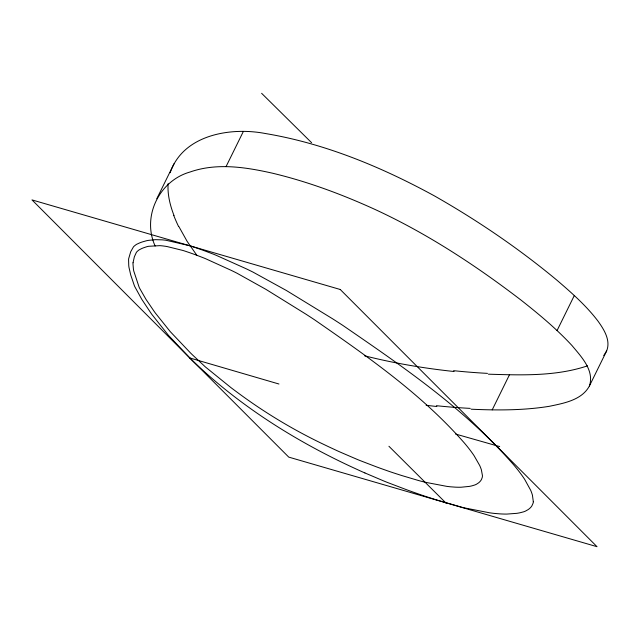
<?xml version="1.0" encoding="UTF-8"?>
<svg xmlns="http://www.w3.org/2000/svg" width="640" height="640" viewBox="0 0 640 640"><rect width="100%" height="100%" fill="white"/><g stroke="black" fill="none" stroke-linecap="round" stroke-linejoin="round"><path stroke-width="0.96" d="M168.112 183.672C167.384 194.584 170.104 205.408 174.008 215.512M533.32 501.752L532.44 495.216A265.376 65.096 26.2 0 0 530.712 490.336L524.656 479.344A313.72 76.96 26.2 0 0 519.288 471.792A294.752 72.304 26.2 0 0 513.016 464.088C464.48 408.656 402.976 366.728 342.672 325.296A302.4 74.184 26.2 0 0 332.664 318.832L286.408 290.504L252.976 272.096A82.008 20.12 26.2 0 0 246.136 268.752L216.536 255.448A50.064 12.28 26.2 0 0 213.28 254.12L203.688 250.504A161.944 39.728 26.2 0 0 197.496 248.304L191.576 246.32A39.344 9.648 26.2 0 0 189.32 245.632L165.968 240.256A108.096 26.512 26.2 0 0 162.216 239.848L155.352 239.672L148.704 240.336A152.576 37.432 26.2 0 0 146.376 240.776L142.208 241.968A364.928 89.52 26.2 0 0 139.784 242.856L136.888 244.176A126.088 30.928 26.2 0 0 135.816 244.84L134.336 246A137.136 33.64 26.2 0 0 133.432 246.912L130.72 251.72L128.664 258.696A118.128 28.976 26.2 0 0 128.584 259.784L128.744 265.432A236.304 57.968 26.2 0 0 128.992 267.432L130.704 274.912L134.24 285.32A133.464 32.744 26.2 0 0 134.824 286.704L141.72 299.216L150.256 312.08A166.008 40.72 26.2 0 0 151.96 314.536L168.52 335.432L191.16 359.344A263.168 64.56 26.2 0 0 194.048 362.144C238.256 404.224 290.336 437.688 345.296 463.936A243.376 59.704 26.2 0 0 350.856 466.56L360.704 471.096A99.648 24.448 26.2 0 0 364.912 472.952M170.176 172.72C183.048 134.784 230.424 126.848 265.136 133.48C324.808 143.416 381.52 166.992 434.384 195.872C477.632 220.48 518.968 248.608 557.216 280.448C571.808 292.976 586.384 305.816 598.056 321.2C604.032 329.56 610.888 340.392 606.64 350.968L589.408 385.984C581.776 400.176 563.84 403.232 549.472 406.28C523.616 410.488 497.264 410.376 471.16 409.208M589.408 385.984C594.632 370.424 581.144 356.576 572.024 345.584C556.504 328.816 538.88 314.16 520.968 300.056C475.192 265.024 426.616 233.168 374.152 209.048C341.408 194.16 307.512 181.56 272.496 173.2C245.632 167.152 216.648 162.616 189.992 172.032C159.136 180.736 141.728 216.68 155.136 246.008M156.8 198.744L174.032 163.728M226.048 166.624L243.28 131.608M492.2 409.872L509.432 374.856M557.064 330.576L574.296 295.56M606.64 350.968L603.752 355.568M587.488 365.856C555.72 376.504 521.448 375.168 488.392 374.184M454.12 371.512C423.904 368.312 393.88 363.184 364.416 355.76M436.888 406.528L426.136 405.304M455.544 434.032L499.696 446.592M189.704 357.936L278.952 384.016M364.912 472.952L383.128 480.704A89.312 21.912 26.2 0 0 387.392 482.44L406.048 489.528A243.768 59.8 26.2 0 0 412.2 491.76L420.576 494.712A176.752 43.36 26.2 0 0 426.192 496.608L435.056 499.464A129.464 31.76 26.2 0 0 437.632 500.256L462.072 507.32A82.04 20.128 26.2 0 0 464.608 507.928L489.432 512.776A136.712 33.536 26.2 0 0 494.608 513.44L499.936 513.88A180.872 44.368 26.2 0 0 506.84 514.08L516.776 513.336A244.064 59.872 26.2 0 0 520.024 512.76L523.488 511.864A138.52 33.984 26.2 0 0 525.632 511.024L528.088 509.632A199.032 48.824 26.2 0 0 530.032 508.08L530.432 507.696A166.416 40.824 26.2 0 0 531.936 505.768L533.048 503.264A125.784 30.856 26.2 0 0 533.32 501.752M261.624 93.312L311.6 142.712M388.928 446.272L446.304 503.368M197.032 255.552L187.104 241.312L178.832 226.488M470.256 408.384A208.928 57.744 9.9 0 1 436.376 405.696M487.488 373.368A208.928 57.744 9.9 0 1 453.6 370.68M178.56 226.464A601.096 230.504 10.7 0 1 173.776 215.496M133.048 262.752L133.008 263.128A105.784 25.952 26.2 0 0 133 264.112L133.432 269.2A213.024 52.256 26.2 0 0 133.752 270.992L139.064 287.016A121.592 29.832 26.2 0 0 139.624 288.256L146.024 299.416L153.808 310.864A152.656 37.448 26.2 0 0 155.36 313.048L170.24 331.608L190.344 352.784A243.288 59.68 26.2 0 0 192.888 355.264L205.32 366.88L230.912 387.592A371.728 91.184 26.2 0 0 238.232 393.04C265.12 412.92 293.904 430.192 324.088 444.576A204.992 50.288 26.2 0 0 328.848 446.856L337.288 450.784A82.944 20.344 26.2 0 0 340.88 452.384L356.44 459.08A73.536 18.04 26.2 0 0 360.08 460.584L375.976 466.68A202.136 49.584 26.2 0 0 382.488 469.048L388.328 471.12A144.952 35.56 26.2 0 0 393.984 473.032L400.624 475.176A105 25.76 26.2 0 0 402.808 475.848L417.552 480.232A96.84 23.752 26.2 0 0 421.296 481.264L423.504 481.824A66.648 16.352 26.2 0 0 425.648 482.336L446.552 486.32A112.408 27.576 26.2 0 0 450.888 486.832L455.344 487.152A150.552 36.928 26.2 0 0 461.096 487.224L469.32 486.4A207.248 50.84 26.2 0 0 471.984 485.832L474.824 484.968A119.192 29.24 26.2 0 0 476.56 484.176L478.528 482.888A173.632 42.592 26.2 0 0 480.064 481.464L480.376 481.104A146.392 35.912 26.2 0 0 481.528 479.344L482.224 477.48A113.032 27.728 26.2 0 0 482.456 475.704L481.384 469.84A241.168 59.16 26.2 0 0 479.68 465.464L474.064 455.664A279.368 68.528 26.2 0 0 464.28 442.912C421.488 393.992 367.576 356.576 314.52 319.784A271.424 66.584 26.2 0 0 305.856 314.12L265.88 289.328L237.096 273.272A69.536 17.056 26.2 0 0 231.232 270.36L205.912 258.848A41.24 10.12 26.2 0 0 203.128 257.696L196.04 254.984A130.672 32.056 26.2 0 0 189.696 252.712L184.664 251.008A31.904 7.824 26.2 0 0 182.76 250.424L167.472 246.648A41.816 10.256 26.2 0 0 165.648 246.312L163.048 245.952A89.104 21.856 26.2 0 0 159.904 245.648L148.696 246.288A129.68 31.808 26.2 0 0 146.784 246.72L143.384 247.856A313.6 76.928 26.2 0 0 141.408 248.696L139.072 249.928A109.48 26.856 26.2 0 0 138.224 250.544L137.048 251.608A120.16 29.472 26.2 0 0 136.352 252.448L134.352 256.816L133.048 262.752M340.24 289.488L32 199.912L288.76 457.12L597.008 546.688L340.24 289.488"/></g></svg>
